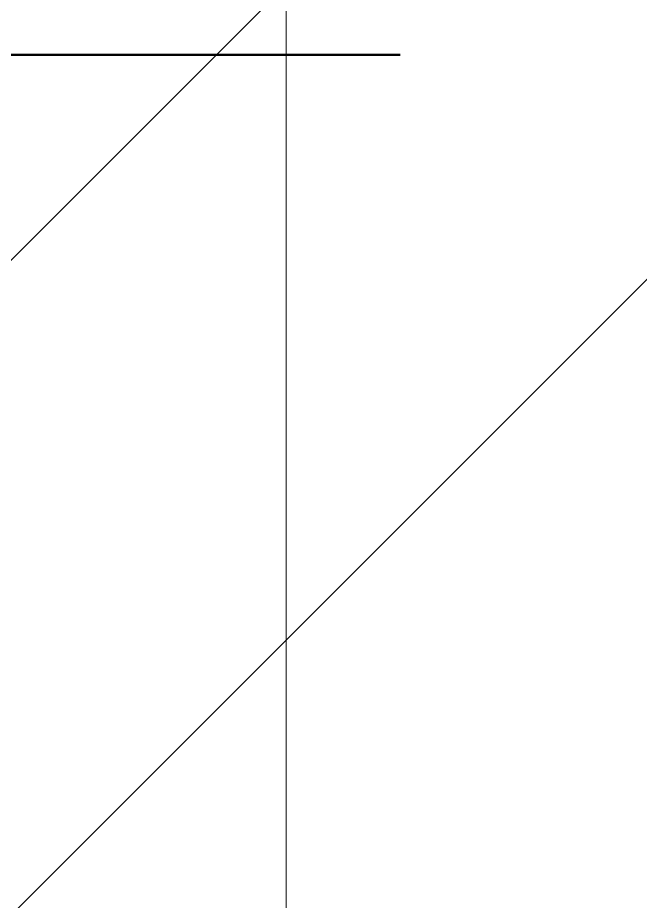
# Model space of a CAD drawing. Header units: millimetres. Extents: x -213911 to 415037, y -3642 to 107391.
# Drawn here: x 105470 to 106408, y 5710 to 7042 of the extents above; entities that cross this region are included whole.
import ezdxf

# ---------------------------------------------------------------- set-up
doc = ezdxf.new("R2010")
doc.units = ezdxf.units.MM
for name, color, linetype, lineweight in [('1)CF2', 3, 'Continuous', 30), ('7.1)Армстрон', 30, 'Continuous', 50), ('Оси', 7, 'Continuous', 9)]:
    doc.layers.add(name, color=color, linetype=linetype, lineweight=lineweight)

msp = doc.modelspace()

# ---------------------------------------------------------------- hatches: boundary and pattern name
at = {"layer": '1)CF2'}
h = msp.add_hatch(dxfattribs=at)
h.set_pattern_fill('ANSI31', color=256, scale=220)
h.paths.add_polyline_path([(107117.8, 5788.9), (107129.6, 8231.6), (107131.1, 8882.2), (107131.1, 8883.1), (107125.1, 8883.1), (107128, 10127), (101656.1, 10139.9), (101643.9, 4940.4), (101623.9, 4940.4), (101612.9, 281.9), (101872.9, 281.3), (101872.1, -68.7), (105510.1, -77.2), (105510.9, 272.8), (106032.9, 271.6), (106032.1, -78.4), (107110.1, -81), (107111, 289.5), (107111, 292.7), (107116.1, 2491.6), (107116.7, 2724.1), (107110.6, 2724.1), (107111.6, 3120.9), (107122.8, 5322.1), (107116.7, 5322.1)])
at = {"layer": '7.1)Армстрон'}
h = msp.add_hatch(dxfattribs=at)
h.set_pattern_fill('ANGLE', color=256, scale=250)
h.set_pattern_definition([(0, (0, 0), (0, 1746.25), [1270, -476.25]), (90, (0, 0), (-1746.25, 1e-13), [1270, -476.25])])
h.paths.add_polyline_path([(107117.8, 5788.9), (107129.6, 8231.6), (107131.1, 8882.2), (107131.1, 8883.1), (107125.1, 8883.1), (107128, 10127), (101656.1, 10139.9), (101643.9, 4940.4), (101623.9, 4940.4), (101612.9, 281.9), (101872.9, 281.3), (101872.1, -68.7), (105510.1, -77.2), (105510.9, 272.8), (106032.9, 271.6), (106032.1, -78.4), (107110.1, -81), (107111, 289.5), (107111, 292.7), (107116.1, 2491.6), (107116.7, 2724.1), (107110.6, 2724.1), (107111.6, 3120.9), (107122.8, 5322.1), (107116.7, 5322.1)])

# ---------------------------------------------------------------- linework, layer by layer
at = {"layer": 'Оси'}
msp.add_lwpolyline([(105874.7, -2042.3), (105874.7, 2957.7), (105874.7, 16892.2), (105874.7, 21892.2)], dxfattribs=at)

doc.saveas('drawing.dxf')
